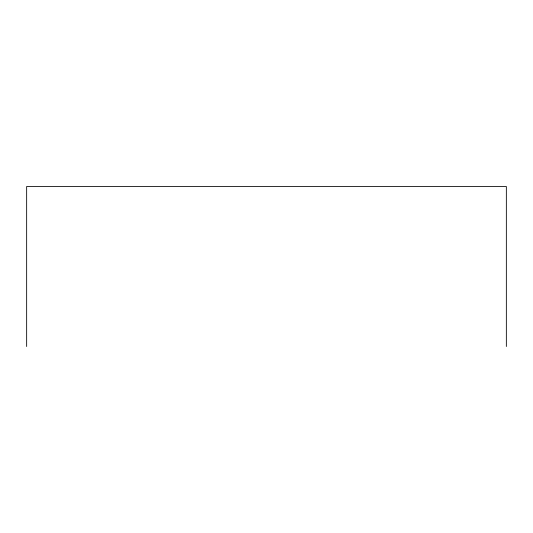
<?xml version="1.0" encoding="UTF-8"?>
<svg xmlns="http://www.w3.org/2000/svg" width="533" height="533" viewBox="0 0 533 533"><rect width="100%" height="100%" fill="white"/><g stroke="black" fill="none" stroke-linecap="round" stroke-linejoin="round"><path stroke-width="0.8" d="M506.35 346.503L506.35 186.497L26.65 186.497L26.65 346.503"/></g></svg>
